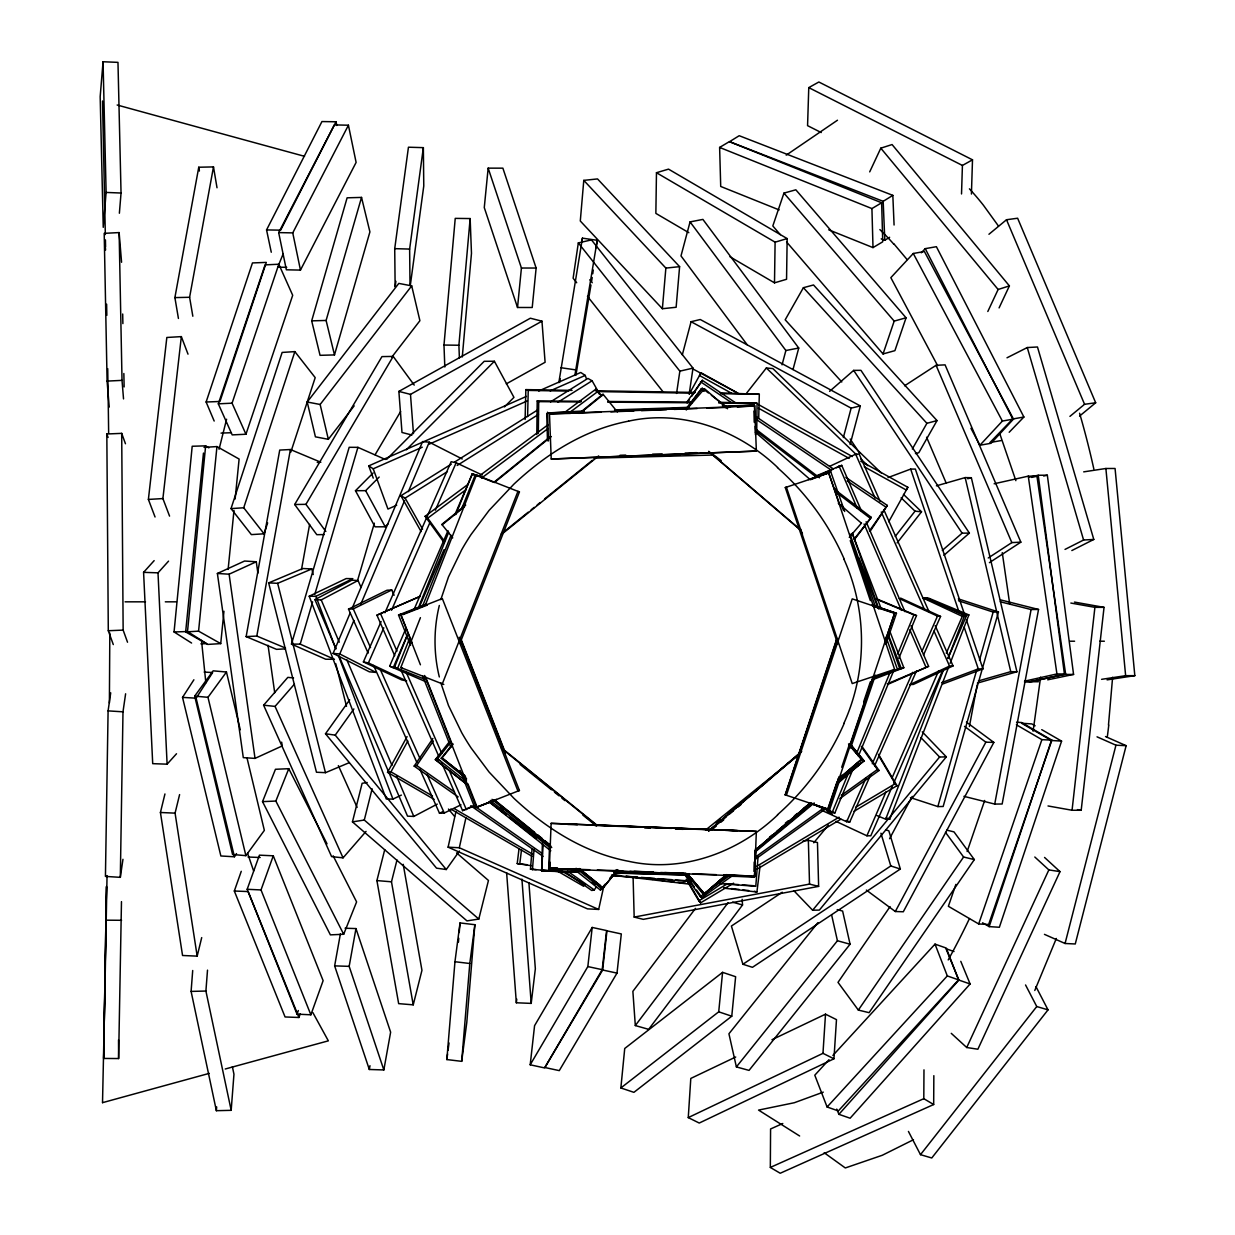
<?xml version="1.0" encoding="UTF-8"?>
<svg xmlns="http://www.w3.org/2000/svg" width="1235" height="1235" viewBox="0 0 1235 1235"><rect width="100%" height="100%" fill="white"/><g stroke="black" fill="none" stroke-linecap="round" stroke-linejoin="round"><path stroke-width="1.5" d="M109.822 633.061L109.39 703.008M933.845 1075.67L933.675 1104.522L780.211 1173.25L770.331 1167.43L770.578 1128.975L782.789 1123.495M933.675 1104.522L923.795 1098.687L923.981 1069.85M536.793 434.55L537.194 400.943L581.253 401.267M538.321 433.377L538.707 401.637L537.194 400.943M756.731 431.262L757.055 403.258L719.156 402.286M110.718 692.835L108.093 710.881L105.438 876.402L120.32 877.344L122.96 859.313M120.32 877.344L122.991 711.823L125.615 693.792M730.009 256.803L774.499 282.846L786.556 279.28L787.158 238.587L668.521 169.133L656.464 172.715L655.862 213.393L688.821 232.689M774.499 282.846L775.101 242.168L656.464 172.715M107.044 875.569L105.176 977.039M104.867 992.817L102.52 1102.67M103.663 1058.441L106.472 886.591L103.663 1058.441L118.606 1058.549L121.478 901.627M844.03 559.393C867.31 610.893 867.31 671.547 844.03 723.046M525.107 419.468L525.848 389.612L572.067 390.383M527.592 416.55L528.24 390.414L525.848 389.612M758.707 418.557L759.309 394.289L720.329 392.869M578.289 872.034L541.64 870.999L542.412 842.996M541.64 870.999L543.138 844.601M753.952 871.401L754.199 862.061M724.868 876.186L754.585 876.742L754.986 861.798M755.187 854.327L755.295 850.591M439.32 676.965C433.593 653.562 433.593 628.877 439.32 605.474M971.42 194.049L972.501 159.824L818.851 82.004L808.771 87.623L807.567 125.646L821.229 132.562M961.525 193.957L962.42 165.444L972.501 159.824M549.359 868.514L551.119 823.359L756.36 831.356L754.6 876.51L549.359 868.514L557.587 868.313M551.119 823.359L756.484 831.417M754.6 876.51L755.805 848.229M581.392 870.351L548.711 868.575L581.407 869.811M723.772 875.723L754.57 876.341M548.68 869.131L549.621 844.323M754.554 876.881L755.635 848.337M550.162 862.308L549.93 868.004L557.587 868.205M1112.611 677.274L1108.474 725.099M771.968 1039.716L825.505 1014.167L836.481 1019.631L833.949 1058.796L699.242 1123.047L688.265 1117.598L690.797 1078.433L735.705 1057.006M688.265 1117.598L822.973 1053.332L825.505 1014.167M232.381 1066.762L233.955 1074.218L231.177 1110.327L216.372 1110.697L191.101 991.412L192.706 970.509M231.177 1110.327L205.905 991.041L207.511 970.139M216.372 1110.697L216.665 1106.9M566.803 872.296L530.479 869.208L532.069 848.723M532.455 869.764L534.045 849.263M758.089 856.472L755.789 886.282L719.511 883.596M103.061 61.75L100.174 96.654L103.246 227.317L106.117 192.428L103.061 61.75L117.973 62.367L121.045 193.031L119.378 213.238M446.854 1059.568L454.959 961.725L460.037 922.931L474.873 924.706L466.784 1022.534L461.689 1061.344L446.854 1059.568L447.579 1054.026M458.447 942.12L458.756 938.276M459.235 932.518L460.037 922.931M461.689 1061.344L469.794 963.501L474.873 924.706M583.784 180.372L580.296 221.003L662.377 308.719L676.132 307.268L679.605 266.652L597.524 178.921L583.784 180.372L665.866 268.088L662.377 308.719M1040.611 677.12L1033.093 731.197M444.816 366.996L443.983 345.044L455.236 218.379L470.149 218.564L471.477 253.314L462.276 356.946M459.389 358.042L458.895 345.244L470.149 218.564M191.595 643.049L174.058 631.95L192.197 446.252L205.643 445.85L208.838 447.873M200.888 643.821L206.646 643.651L187.504 631.548L205.643 445.85M620.865 1087.958L624.725 1048.484L722.583 972.346L735.628 976.715L731.768 1016.204L633.91 1092.342L620.865 1087.958L718.724 1011.82L722.583 972.346M223.952 611.263L220.725 643.62L207.804 644.408L185.651 631.934L203.466 453.075M220.725 643.62L198.573 631.147L216.959 446.576L204.037 447.363M228.12 569.412L233.986 510.425M235.129 499.002L239.111 459.05L216.959 446.576M488.165 168.145L484.274 207.588L517.527 307.484L532.223 307.5L536.129 268.041L502.877 168.161L488.165 168.145L521.417 268.026L517.527 307.484M602.649 970.015L606.956 930.835L621.313 933.938L617.006 973.103L559.27 1070.621L544.913 1067.519L602.649 970.015L617.006 973.103M530.201 1064.802L534.57 1025.683L592.198 927.454L606.57 930.557L602.201 969.676L544.573 1067.92L530.201 1064.802L587.845 966.573L592.198 927.454M1072.057 810.253L1094.905 607.342L1104.044 607.358L1081.196 810.268L1072.057 810.253L1048.021 805.961M155.054 517.002L148.385 499.434L166.833 337.479L181.344 336.615L188.013 354.167M169.566 516.122L162.897 498.569L181.344 336.615M528.92 882.778L535.342 968.796L531.204 1003.391L516.338 1002.774L516.77 999.13M531.204 865.689L517.218 863.574L519.024 848.738M519.719 864.346L521.54 849.526M724.389 888.212L756.916 892.01L760.081 866.044M448.058 1050.321L449.031 1042.942M558.837 382.588L582.426 238.154L597.215 240.3L596.227 247.741M581.932 241.875L582.426 238.154M574.862 375.44L597.215 240.3M592.769 273.769L593.263 270.048M395.895 281.318L395.138 286.952L394.721 248.652L408.445 147.212L423.358 147.644L423.775 185.96L410.298 285.501M410.02 285.47L409.634 249.069L423.358 147.644M689.176 394.15L693.005 368.123L591.472 239.899L578.32 242.909L573.117 278.215L576.699 282.753M676.564 393.44L679.852 371.148L578.32 242.909M559.578 382.387L560.196 378.636M575.927 375.147L590.963 285.023M591.596 281.256L592.213 277.504M345.074 928.226L355.973 928.581L390.63 1032.182L383.838 1069.942L369.311 1069.479L334.639 965.878L340.412 933.784M383.838 1069.942L349.165 966.357L355.973 928.581M369.311 1069.479L369.991 1065.697M285.439 648.869L276.532 649.348L246.135 636.612L279.727 450.08L290.41 449.525L320.822 462.245L317.256 462.43M246.135 636.612L256.818 636.056L290.41 449.525M301.479 569.644L309.615 524.427M178.427 318.46L174.891 297.604L198.758 167.234L213.485 166.91L217.02 187.782M192.83 316.237L189.603 297.28L213.485 166.91M969.398 726.504L977.163 684.946M994.731 804.078L1031.101 609.534L1038.542 609.457L1002.156 804L994.731 804.078L963.933 796.328M603.622 886.977L598.666 909.439L587.474 908.867L448.104 847.179L455.947 811.611M598.666 909.439L459.312 847.75L465.919 817.802M219.058 449.278L226.592 419.221M201.706 937.597L197.183 956.137L182.548 955.489L160.427 812.491L164.95 793.951M197.183 956.137L175.077 813.139L179.6 794.599M456.579 852.891L488.458 880.462L478.794 919.056L466.969 920.893L352.454 821.877L362.133 783.299L367.196 782.511M478.794 919.056L364.294 820.04L372.121 788.794M403.212 864.315L421.953 970.309L413.231 1004.842L398.658 1003.638L376.907 880.586L384.718 849.695M413.231 1004.842L391.48 881.805L396.991 859.992M1065.064 943.494L1115.946 745.199L1126.135 745.678L1075.268 943.972L1065.064 943.494L1044.455 934.355M682.322 354.815L691.075 321.717L700.26 319.51L860.316 405.929L850.112 444.538M843.366 437.545L851.131 408.137L860.316 405.929M793.009 369.527L798.736 348.038L702.9 219.413L690.056 221.899L680.994 255.923L747.16 344.735M782.064 364.834L785.877 350.508L690.056 221.899M910.488 797.625L937.844 806.578L976.839 669.509M979.463 660.246L993.156 612.081L998.467 612.004L943.154 806.501L937.844 806.578M311.683 320.853L347.112 197.816L361.531 197.415L369.913 231.902L334.484 354.924L320.05 355.325L311.683 320.853L326.102 320.452L361.531 197.415M440.802 599.654L448.506 576.869L461.689 549.791A257.189 257.189 0 0 1 471.122 534.431L489.091 510.395L513.868 484.182A322.474 322.474 0 0 1 527.422 472.156C548.942 454.11 573.071 438.811 599.546 429.162A187.319 187.319 0 0 1 628.6 421.15M291.475 644.083L300.198 644.145L334.438 659.289L325.716 659.228L291.475 644.083L349.181 447.302L357.918 447.348L385.305 459.466M300.198 644.145L312.609 601.846M314.771 594.483L357.918 447.348M357.641 580.203L374.359 523.192M267.64 522.899L264.074 533.798L251.369 534.616L231.022 508.604L282.136 352.438L294.856 351.62L315.203 377.632L290.827 452.087M264.074 533.798L243.727 507.77L294.856 351.62M785.198 794.923L836.836 638.634M798.072 756.854L836.496 640.533M827.774 809.002L837.052 781.817M206.121 402.008L252.465 262.931L266.312 262.407L219.953 401.483L206.121 402.008L214.18 421.042M989.173 926.62L1051.402 740.475L1061.591 741.123L999.362 927.269L989.173 926.62L982.566 922.792M218.317 403.83L265.077 264.877L278.817 264.228L292.695 295.288L245.95 434.241L232.195 434.89L218.317 403.83L232.072 403.181L245.95 434.241M232.072 403.181L278.817 264.228M785.29 794.892L828.793 809.481L894.619 613.069L852.227 598.867L786.386 795.263L785.29 794.892L837.716 638.495M841.714 767.275L849.634 743.64M863.666 701.82L870.366 681.813M786.587 241.967L883.04 353.951L894.912 350.647L906.058 317.796L795.834 189.804L783.947 193.108L772.817 225.959L780.335 234.696M883.04 353.951L894.186 321.1L906.058 317.796M839.09 776.599L827.929 809.388L829.565 809.928L841.328 775.333M849.618 745.647L873.145 676.456M884.924 641.86L894.819 612.73L871.972 604.965M850.622 748.024L875.399 675.19M885.927 644.238L896.456 613.286L894.819 612.73M955.89 884.399L948.372 906.289L978.691 923.95L988.648 924.475L1051.865 740.166L1021.546 722.521L1016.559 722.259M967.144 851.548L984.681 800.45M978.691 923.95L1041.892 739.641L1051.865 740.166M300.198 1013.904L298.932 1017.486L285.069 1016.961L234.326 891.022L241.257 871.308M247.17 889.293L259.427 855.16L273.275 855.809L323.122 980.667L310.865 1014.799L297.017 1014.136L247.17 889.293L261.017 889.941L310.865 1014.799M261.017 889.941L273.275 855.809M297.017 1014.136L298.314 1010.554M1056.326 938.476L1034.776 990.485M876.958 815.579L885.665 819.206L943.308 670.42M948.171 657.869L964.844 614.845L968.888 614.906L950.132 663.318M885.665 819.206L889.694 819.284L948.742 666.9M402.286 668.15L400.819 667.564L420.425 617.654M425.319 605.181L476.432 475.058L519.426 491.947L459.899 643.45M443.797 684.452L442.331 683.866L517.944 491.376L519.426 491.947M333.126 855.793L356.606 901.905L343.685 934.262L330.378 934.864L262.53 801.638L275.451 769.281L288.774 768.695L327.028 843.829M343.685 934.262L275.853 801.052L288.774 768.695M409.696 638.186L397.577 668.367L394.536 667.132L407.365 635.191M418.063 608.577L448.706 532.254M455.838 514.516L472.233 473.7L493.413 482.206M422.524 606.246L451.037 535.264M461.72 508.635L475.274 474.919L472.233 473.7M279.048 263.889L283.263 253.684M812.769 804.139L832.236 812.29L849.155 771.381M856.503 753.597L890.342 671.778M897.706 653.994L913.885 614.86L916.509 615.555L898.848 658.24M832.236 812.29L834.845 812.985L853.246 768.51M858.387 756.067L893.692 670.698M333.11 653.377L339.779 653.979L376.027 672.427L369.358 671.825L333.11 653.377L350.261 612.776M352.5 607.481L422.586 441.59L429.255 442.192L462.214 458.972M339.779 653.979L353.936 620.433M360.651 604.563L404.648 500.437M408.368 491.607L429.255 442.192M406.855 636.01L393.224 667.703L389.689 666.159L405.605 629.202M413.926 609.828L448.012 530.618M454.835 514.779L472.249 474.286L475.784 475.815M418.974 607.852L443.967 549.76M461.396 509.268L462.909 505.748M836.002 821.368L866.893 835.786L885.974 791.897M892.087 777.849L938.646 670.759M946.288 653.207L962.312 616.342L966.218 616.342L947.893 658.487M892.164 786.633L870.798 835.802L866.893 835.786M893.692 783.129L942.552 670.775M363.399 661.914L368.4 662.948L406.655 680.948L401.653 679.898L363.399 661.914L381.106 621.514M384.95 612.745L451.146 461.72L456.163 462.77L482.237 475.043M368.4 662.948L383.792 627.828M391.495 610.275L429.981 522.467M435.368 510.178L456.163 462.77M822.325 810.608L846.654 821.738L866.075 777.803M872.28 763.739L912.65 672.349M921.974 651.262L937.488 616.111L940.576 616.404L923.502 655.075M846.654 821.738L849.742 822.047L870.706 774.592M874.596 765.793L916.509 670.898M1044.548 857.445L1060.016 871.632L977.873 1049.225L966.727 1047.512L1048.855 869.903L1034.807 857.013M869.702 171.881L880.802 148.169L892.071 144.557L1009.396 285.887L999.084 307.901M987.815 311.498L998.127 289.484L1009.396 285.887M271.268 252.233L266.559 229.926L321.949 121.555L336.028 121.786L336.815 125.491M336.028 121.786L280.638 230.158L266.559 229.926M278.678 232.597L334.345 124.905L348.424 125.214L356.112 162.418L300.46 270.094L286.366 269.801L278.678 232.597L292.757 232.89L348.424 125.214M889.571 838.719L912.202 796.39M895.313 911.523L985.854 742.173L993.835 742.405L903.294 911.77L895.313 911.523L866.368 890.095M738.021 393.239L701.032 372.754L699.519 375.517L731.475 393.209M860.764 461.211L907.833 487.285L906.32 490.063L864.299 466.784M434.102 799.369L387.543 772.323L407.071 736.6M387.543 772.323L390.97 771.86L407.828 741M689.362 393.857L701.032 372.754M888.768 521.741L907.833 487.285M915.444 453.6L918.809 452.705L937.025 420.595L813.525 284.976L803.398 287.693L785.182 319.803L841.791 381.97M912.341 449L926.898 423.312L937.025 420.595M324.311 534.57L316.808 534.693L294.686 504.513L381.955 356.606L393.193 356.421L414.219 385.104M294.686 504.513L305.925 504.328L393.193 356.421M375.116 454.742L400.619 411.533M236.502 853.57L234.434 856.781L220.864 855.979L182.533 697.389L193.895 679.775M234.434 856.781L196.118 698.176L212.636 672.566L204.145 672.072M686.583 402.579L702.329 380.303L735.813 402.965M687.355 402.795L689.5 399.584M691.631 396.373L702.329 380.303M869.455 530.911L887.332 505.424L845.867 477.389M870.227 531.127L887.332 505.424M458.17 796.915L414.157 766.101L432.883 738.484M414.157 766.101L416.689 765.499L433.331 740.969M565.043 871.787L591.766 890.497L594.297 889.91L596.366 886.854M890.08 906.613L838.009 982.365L858.34 1010.076L869.085 1012.669L974.338 859.591L953.991 831.881L946.828 830.152M858.34 1010.076L963.593 857.013L974.338 859.591M459.435 851.038L446.267 869.533L436.542 868.159L325.5 733.76L349.659 699.859M325.5 733.76L335.225 735.134L353.889 708.936M246.954 757.719L264.352 830.383L245.888 855.67L232.581 854.496L194.682 696.123L213.146 670.837L226.453 672.025L240.269 729.777M245.888 855.67L207.974 697.312L226.453 672.025M695.475 908.42L632.876 991.334L635.315 1025.559L648.653 1029.342L742.528 904.977L742.127 899.281M635.315 1025.559L728.048 902.739M686.444 408.322L701.063 389.056L702.267 388.269L708.35 392.915M687.633 407.535L702.267 388.269M854.327 538.908L871.277 517.357L836.249 490.604M854.388 539.587L871.277 517.357M354.167 405.867L328.34 439.32L315.419 436.835L307.222 402.008L398.797 283.402L411.703 285.872L419.9 320.714L391.727 357.208M328.34 439.32L320.143 404.478L411.703 285.872M465.502 783.237L435.322 759.695L449.185 742.003M746.558 393.193L766.348 367.984L772.878 368.586L881.25 472.974M895.236 536.391L915.027 511.182L921.542 511.784L897.104 542.921M1035.964 986.626L1048.021 1009.859L931.761 1157.982L920.492 1154.663L1036.752 1006.54L1025.544 984.959M466.506 784.117L436.403 760.297L437.622 758.769L466.212 781.385M573.364 868.668L600.457 890.095L601.677 888.552L576.081 868.313M436.403 760.297L450.266 742.791M600.457 890.095L605.119 884.198M609.658 878.471L611.958 875.569M614.258 872.666L616.62 869.672M579.153 868.606L603.174 887.872M817.941 922.622L728.928 1033.772L736.384 1066.917L749.027 1070.39L850.081 944.219L842.625 911.075L837.207 909.593M736.384 1066.917L837.423 940.746L831.634 914.965M466.598 778.822L441.204 758.336L441.713 757.703L465.61 776.985M441.204 758.336L452.921 743.81M617.778 869.641L602.541 888.521L578.644 869.239M452.859 744.551L442.053 757.904L464.622 775.719M602.958 888.15L617.284 870.443M813.741 842.81L828.392 825.134M812.63 910.226L939.603 757.024L946.334 756.87L819.361 910.087L812.63 910.226L793.92 890.759M435.322 759.695L436.681 758.058L439.706 760.42M686.243 409.989L704.459 388.685L727.6 408.754M849.263 537.379L861.551 523.023M366.054 831.402L343.052 857.846L331.613 856.642L263.611 705.2L287.832 677.367L293.56 677.969M263.611 705.2L275.05 706.405L294.424 684.144M960.784 961.339L970.108 983.971L850.112 1118.215L838.905 1114.325L958.9 980.081L945.995 948.742L954.007 951.521M176.512 753.751L167.111 764.172L152.708 763.662L143.584 572.345L154.159 560.628M167.111 764.172L158.003 572.839L168.562 561.122M829.009 1059.692L814.791 1075.191L827.095 1106.992L838.333 1110.929L958.545 979.864L946.257 948.063L935.018 944.127L832.884 1055.462M827.095 1106.992L947.307 975.928L935.018 944.127M970.942 428.313L979.926 445.233L991.057 443.272L1013.503 419.082L924.397 251.508L913.283 253.484L890.836 277.659L937.643 365.683M979.926 445.233L1002.372 421.058L1013.503 419.082M921.233 252.804L925.247 248.652L936.392 246.691L1023.892 417.029L1009.18 432.265M1023.892 417.029L1012.746 418.989L990.007 442.516L1001.168 440.571M387.913 524.072L385.212 526.789L375.039 526.836L355.479 490.712L373.094 473.005M386.648 459.374L484.213 361.299L494.386 361.253L513.945 397.377L504.451 406.917M355.479 490.712L365.637 490.665L379.191 477.05M406.3 449.802L494.386 361.253M777.633 814.961C738.515 852.289 682.43 873.299 628.6 861.289A187.319 187.319 0 0 1 599.546 853.277C573.071 843.644 548.957 828.33 527.422 810.284A322.474 322.474 0 0 1 513.868 798.258L489.075 772.045L471.122 748.009A257.189 257.189 0 0 1 461.689 732.648L448.506 705.571L440.802 682.785M829.596 391.356L853.663 370.392L860.934 370.33L969.382 533.103L943.911 555.302M942.29 550.439L962.096 533.165L969.382 533.103M708.705 830.985L801.716 751.359M687.355 873.701L704.444 893.677L726.165 874.92L704.382 893.878L726.257 875.229M810.469 802.765L755.311 850.128L810.623 802.904M838.148 779.208L861.413 759.309L849.171 745.014M708.628 830.923L799.045 753.859M710.295 829.92L799.246 754.106M838.333 779.285L861.659 759.402L838.534 779.532M755.419 850.375L810.839 803.151M709.955 830.306L726.18 816.844M729.129 814.405L733.559 810.731M737.974 807.057L740.923 804.618M711.916 829.673L716.331 825.999M720.761 822.325L723.71 819.87M726.767 874.565L703.657 894.727L727.245 875.152M754.786 851.316L812.29 803.599M837.361 782.789L863.913 760.76L837.839 783.376M755.264 851.903L814.251 802.951M988.942 234.264L1006.51 219.737L1017.625 218.225L1095.677 402.78L1079.575 416.071M1069.927 416.38L1084.562 404.293L1095.677 402.78M465.688 505.1L441.821 524.396L452.72 537.873M494.046 482.175L550.748 436.341M579.091 413.416L602.958 394.119L617.376 411.95M442.145 524.798L464.53 506.705M494.37 482.576L551.072 436.742M580.913 412.613L603.282 394.521M501.333 533.921L528.194 512.201M531.173 509.793L534.168 507.384M537.148 504.976L540.127 502.552M544.604 498.94L592.352 460.331M501.657 534.323L598.651 455.916M706.25 829.534L799.215 754.4M715.914 822.958L720.406 819.33M727.909 813.263L732.401 809.635M735.396 807.211L738.406 804.788M741.401 802.364L766.889 781.755M785.352 823.158L788.347 820.735M794.352 815.887L797.347 813.464M803.337 808.616L806.347 806.193M839.321 779.532L858.819 763.786M769.529 837.176L772.523 834.752M777.016 831.124L801.006 811.735M804 809.311L808.508 805.683M838.488 781.446L863.975 760.853L851.085 744.89M444.106 542.597L425.102 516.292L468.158 484.243M478.918 476.231L548.108 424.716M565.028 412.119L595.779 389.226L601.754 395.725M425.102 516.292L427.711 518.16L466.151 489.539M481.526 478.084L547.645 428.869M570.709 411.687L598.388 391.078M837.484 120.212L786.216 155.162M684.19 873.886L700.291 896.61L730.07 875.229M755.156 857.244L824.115 807.752M841.359 795.371L877.421 769.498L879.027 770.501L839.831 798.628M700.291 896.61L701.881 897.598L733.235 875.106M755.187 859.359L825.721 808.74M782.28 892.226L731.398 926.049L742.899 964.257L752.455 967.314L900.346 869.023L888.845 830.815L885.665 829.796M742.899 964.257L890.79 865.951L900.346 869.023M904.607 385.783L936.068 365.298L945.084 364.865L1020.851 542.165L989.405 562.651M988.247 557.973L1011.836 542.597L1020.851 542.165M421.135 531.637L400.927 495.744L451.331 464.113M454.573 462.075L537.487 410.051M550.501 401.884L587.891 378.419L592.105 380.781L599.454 393.826M400.927 495.744L405.142 498.106L447.41 471.585M457.166 465.456L538.46 414.451M557.958 402.209L592.105 380.781M892.828 195.362L739.209 135.711L729.561 141.67L883.179 201.32L892.828 195.362L894.078 225.017M881.234 238.864L884.8 240.254L889.632 237.274M686.166 879.335L698.809 900.84L726.875 884.106M756.576 866.399L839.074 817.184M855.577 807.335L895.19 783.716L896.965 785.722L854.049 811.318M698.809 900.84L700.585 902.847L733.59 883.164M756.685 869.378L840.85 819.191M779.146 209.919L720.715 186.454L719.619 147.428L729.345 141.639L881.651 202.787L882.732 241.798L873.006 247.602L828.731 229.818M719.619 147.428L871.925 208.576L881.651 202.787M913.468 1139.72L882.299 1155.265L845.311 1167.955L824.193 1152.734M411.95 435.029L401.992 432.482L398.874 391.402L530.355 318.213L541.964 321.193L545.098 362.272L506.319 383.853M398.874 391.402L410.483 394.382L541.964 321.193M336.013 648.915L314.925 599.623L351.774 580.203L358.057 580.496L361.068 587.536M314.925 599.623L321.208 599.917L358.057 580.496M339.023 655.955L407.535 816.15L413.818 816.443L437.267 804.093M1007.004 357.795L1027.273 347.544L1037.477 346.989L1093.793 539.448L1071.841 550.548M1065.018 549.405L1083.589 540.019L1093.793 539.448M368.138 653.13L348.517 609.133L387.003 590.237L391.742 589.99L394.104 595.27M348.517 609.133L353.272 608.886L391.742 589.99M419.9 769.281L439.506 813.278L442.856 811.642M439.506 813.278L444.26 813.031L460.995 804.819M309.213 596.212L346.186 578.567L352.839 578.675L315.867 596.32L309.213 596.212L386.293 798.999L392.946 799.107L401.36 795.093M829.781 466.274L855.654 454.202L859.143 454.032L880.107 501.317M953.049 665.927L949.545 666.097L909.886 684.607L913.375 684.437L953.049 665.927L935.204 625.651M281.657 742.142L282.197 745.94L255.027 758.383L243.295 757.642L217.391 573.472L244.561 561.03L256.278 561.771L257.883 573.163M217.391 573.472L229.108 574.198L256.278 561.771M823.282 1092.126L794.306 1102.732L758.568 1110.095L799.632 1135.999M376.937 615.169L420.224 596.335L376.937 615.169L394.691 655.677M441.76 763.091L462.585 810.639L472.881 805.992M462.585 810.639L474.981 805.745M770.331 1167.43L923.795 1098.687M816.134 475.923L841.714 465.363L861.536 511.197M817.184 476.216L832.961 469.238M836.466 467.694L841.714 465.363M887.239 683.866L928.596 666.329L911.075 625.79M888.289 684.175L928.596 666.329M373.232 478.115L368.756 465.873L526.434 396.404M538.692 391.001L580.743 372.476L585.22 375.409L586.501 378.913M368.756 465.873L373.217 468.806L422.277 447.193M429.286 444.106L527.407 400.881M550.177 390.847L585.22 375.409M396.713 505.208L387.96 509.067L373.217 468.806M349.397 762.612L325.469 772.678L316.469 772.23L268.659 582.889L302.837 568.517L311.837 568.949L313.242 574.522M268.659 582.889L277.659 583.321L311.837 568.949M410.576 645.411L398.55 615.045L400.727 614.196L412.042 642.756M460.053 770.393L474.904 807.891L477.081 807.026L467.895 783.808M398.55 615.045L425.797 604.27M420.425 664.785L400.819 614.876L402.286 614.289M474.904 807.891L496.393 799.385M495.729 799.94L476.432 807.381L424.624 675.483M459.204 637.198L519.426 790.493L517.944 791.064L442.331 598.574L400.819 614.876M519.426 790.493L476.432 807.381L542.427 853.586M402.919 614.629L427.295 605.104M873.346 679.435L903.819 667.749L890.08 631.95M826.524 473.576L828.994 472.635L810.392 479.751L755.372 432.219M903.819 667.749L901.349 668.691L888.305 634.667M887.996 477.59L910.674 469.084L915.367 469.068L964.535 614.397M941.657 682.646L978.29 668.907L982.983 668.907L966.387 619.846M942.861 683.943L982.983 668.907M844.678 511.522L830.754 471.77L828.484 472.573L839.877 505.1M888.366 636.241L899.759 668.783L897.49 669.586L886.082 637.044M808.493 479.566L830.754 471.77M873.871 677.845L899.759 668.783M785.29 487.547L786.386 487.177L852.227 683.572L894.619 669.37L828.793 472.959L785.29 487.547L837.716 643.944M827.697 473.329L828.793 472.959M893.522 669.74L894.619 669.37M775.101 242.168L787.158 238.587M936.392 485.849L965.168 477.59L971.343 477.713L1016.93 671.763L977.364 683.109M967.746 478.748L971.343 477.713M978.382 680.933L1010.755 671.655L1016.93 671.763M679.852 371.148L693.005 368.123M994.129 483.78L1028.261 476.154L1036.952 476.231L1065.62 674.017L1029.697 682.044L1024.479 681.998M1031.565 477.436L1036.952 476.231M1024.587 681.164L1056.928 673.939L1065.62 674.017M1029.002 477.173L1038.234 475.243L1047.342 475.228L1073.57 674.433L1047.697 679.821M1043.637 476L1047.342 475.228M1073.57 674.433L1064.477 674.449L1029.357 681.751L1038.45 681.735M785.877 350.508L798.736 348.038M802.688 841.344L808.354 840.279L817.462 842.548L818.635 886.375L643.281 919.349L634.173 917.08L633.092 877.066M634.173 917.08L809.527 884.106L818.635 886.375M628.6 421.15C682.43 409.14 738.515 430.15 777.633 467.478M352.454 821.877L364.294 820.04M1083.697 471.863L1105.881 468.497L1115.066 468.482L1134.826 675.653L1107.085 679.867M1101.589 679.327L1125.641 675.684L1134.826 675.653M665.866 268.088L679.605 266.652M231.022 508.604L243.727 507.77M148.385 499.434L162.897 498.569M185.651 631.934L198.573 631.147M121.57 262.268L119.131 232.581L104.203 233.338L107.09 381.106L109.22 407.087M107.09 381.106L122.018 380.365L123.531 398.905M262.53 801.638L275.853 801.052M113.296 644.577L108.294 630.73L106.828 433.994L121.694 433.362L125.461 443.751M108.294 630.73L123.145 630.112L127.529 642.231M549.482 413.864L754.616 405.944L756.36 451.099L551.227 459.019L549.482 413.864L570.585 413.401M578.258 413.108L601.26 412.212M610.846 411.842L633.848 410.962M641.521 410.668L666.437 409.696M674.109 409.402L697.111 408.523M706.698 408.152L729.7 407.257M737.372 406.963L754.616 405.944M221.034 433.099L231.408 432.713M583.954 411.718L547.537 412.984L583.923 410.962M614.582 409.896L689.315 407.303M723.803 406.114L754.462 405.049L755.064 422.602M614.613 410.653L689.331 408.075M723.818 406.871L754.462 405.049M619.985 455.283L625.744 455.098M652.559 454.156L662.145 453.832M685.132 453.029L696.633 452.643M174.058 631.95L187.504 631.548M571.666 413.123L579.338 412.922M615.03 456.78L632.289 456.333M662.963 455.53L680.223 455.082M593.973 458.154L712.873 455.051M191.101 991.412L205.905 991.041M174.891 297.604L189.603 297.28M125.09 601.831L145.498 601.831M165.305 601.831L176.466 601.831M1070.251 641.212L1074.589 641.212M1099.752 641.212L1104.368 641.212M521.417 268.026L536.129 268.041M106.611 920.183L121.57 920.291M608.068 401.468L692.341 402.101M538.707 401.637L580.851 401.946M607.666 402.147L691.94 402.764M718.755 402.965L757.055 403.258M443.983 345.044L458.895 345.244M277.937 267.161L286.736 267.316M595.177 390.769L695.305 392.452M528.24 390.414L568.687 391.094M597.57 391.588L693.838 393.193M720.808 393.656L759.309 394.289M394.721 248.652L409.634 249.069M542.427 870.752L579.076 871.787M613.795 872.774L689.006 874.889M725.655 875.924L754.585 876.742M614.937 873.083L688.219 875.152M334.639 965.878L349.165 966.357M143.584 572.345L158.003 572.839M567.714 824.44L577.332 824.81M594.637 825.459L610.044 826.03M613.888 826.184L640.826 827.203M644.67 827.342L671.608 828.361M675.452 828.5L710.079 829.812M725.485 830.383L737.017 830.815M644.655 827.882L650.428 828.098M675.437 829.04L683.125 829.333M706.219 830.198L710.063 830.352M248.034 857.028L260.168 857.491M616.049 871.123L689.161 873.871M723.787 875.183L746.882 876.047M614.104 871.586L689.145 874.411M234.326 891.022L248.189 891.562L298.932 1017.486M567.035 823.807L576.621 824.085M593.834 824.872L710.557 829.472M725.871 830.182L737.341 830.553M572.901 868.822L580.558 869.131M614.999 870.521L622.656 870.829L597.323 870.027M634.126 871.292L653.269 872.064M664.754 872.528L683.881 873.284M725.979 874.982L747.021 875.831L723.926 874.967M566.633 868.838L589.651 869.733M629.943 871.292L653.269 872.157M660.632 872.497L685.564 873.469M693.236 873.762L716.254 874.658M106.117 192.428L121.045 193.031M160.427 812.491L175.077 813.139M448.104 847.179L459.312 847.75M182.533 697.389L196.118 698.176M108.093 710.881L122.991 711.823M530.479 869.208L536.206 869.641M541.933 870.058L553.373 870.907M559.1 871.323L566.741 871.895M612.545 875.291L620.186 875.847M625.913 876.279L637.368 877.112M641.181 877.406L654.55 878.394M658.363 878.672L671.732 879.66M675.545 879.938L687 880.787M725.177 883.612L738.53 884.6M742.358 884.893L753.798 885.727M612.622 875.692L690.89 881.481M376.907 880.586L391.48 881.805M194.682 696.123L207.974 697.312M517.218 863.574L526.774 864.685M614.768 874.951L620.495 875.615M626.238 876.279L643.45 878.286M647.279 878.733L653.022 879.413M656.85 879.845L664.492 880.74M668.32 881.188L674.063 881.852M677.876 882.299L685.533 883.195M723.787 887.656L727.616 888.104M731.444 888.552L739.086 889.447M742.914 889.895L748.657 890.558M611.541 875.059L689.964 884.198M454.959 961.725L469.794 963.501M560.813 367.706L575.603 369.867M1048.855 869.903L1060.016 871.632M1074.45 602.078L1104.044 607.358M1070.853 603.05L1094.905 607.342M1077.491 809.604L1081.196 810.268M307.222 402.008L320.143 404.478M587.845 966.573L602.201 969.676M1000.489 599.87L1038.542 609.457M1000.304 601.785L1031.101 609.534M304.505 156.32L301.093 155.378A589.08 2.902 15.4 0 1 117.155 105.006M837.423 940.746L850.081 944.219M732.54 902.152L742.528 904.977M1036.752 1006.54L1048.021 1009.859M754.4 891.222L756.916 892.01M958.345 598.882L998.467 612.004M958.514 600.75L993.156 612.081M892.627 612.714L873.114 606.277M810.037 803.136L828.037 809.079M718.724 1011.82L731.768 1016.204M893.522 612.699L894.619 613.069M827.697 809.11L828.793 809.481M875.353 606.107L896.456 613.286M810.222 803.352L829.565 809.928M958.9 980.081L970.108 983.971M947.307 975.928L958.545 979.864M400.819 667.564L442.331 683.866M476.432 475.058L477.914 475.645M394.536 667.132L424.562 679.188M968.888 614.906L928.828 598.219L924.783 598.141L964.844 614.845M886.221 817.832L889.694 819.284M875.816 598.512L916.509 615.555M876.726 599.299L913.885 614.86M811.843 803.352L834.845 812.985M256.818 636.056L285.532 648.066M389.689 666.159L426.121 681.843M1105.51 736.554L1126.135 745.678M1097.035 736.832L1115.946 745.199M900.593 598.095L940.576 616.404M899.25 598.604L937.488 616.111M827.141 811.688L832.359 814.081M846.268 820.457L849.742 822.047M966.218 616.342L926.729 597.941L922.838 597.925L962.312 616.342M822.973 1053.332L833.949 1058.796M808.771 87.623L962.42 165.444M691.075 321.717L851.131 408.137M692.171 368.539L737.665 393.1M758.197 404.416L852.351 456.564M758.367 408.121L849.171 458.401M1035.131 725.825L1031.812 723.911L1021.623 723.262L1051.402 740.475M1041.738 729.653L1061.591 741.123M390.97 771.86L432.528 796.004M454.14 808.57L532.285 853.972M562.203 871.354L585.483 884.878M450.729 809.033L532.177 856.364M557.108 870.86L583.707 886.313M1016.374 724.775L1041.892 739.641M756.546 416.982L833.1 468.76M700.477 381.692L732.386 403.258M756.299 419.437L831.263 470.134M847.21 480.924L885.495 506.813M416.689 765.499L454.403 791.928M567.575 871.2L594.297 889.91M470.736 805.729L543.045 856.38M966.403 722.104L993.835 742.405M964.52 726.381L985.854 742.173M711.391 395.246L726.628 406.871M755.558 428.962L819.5 477.806M701.063 389.056L704.12 391.387M722.382 405.342L725.439 407.658M755.882 430.922L816.783 477.451M836.574 492.564L870.073 518.144M712.116 453.708L721.255 460.686M500.067 807.489L503.077 809.851M527.221 828.685L548.355 845.157M489.647 802.071L506.242 815.023M509.268 817.369L536.422 838.565M575.664 869.162L578.675 871.524M592.26 882.114L595.285 884.476M490.295 800.45L550.501 848.074M489.091 801.978L550.795 850.807M501.781 748.101L597.122 825.289M501.549 748.379L596.906 825.567M520.12 764.465L551.489 789.783M554.484 792.191L558.961 795.803M561.94 798.211L564.935 800.635M582.858 815.1L596.304 825.937M494.417 799.832L534.647 832.39M537.626 834.814L542.103 838.426M545.083 840.834L549.544 844.462M579.338 868.575L600.195 885.464M494 799.894L550.81 845.944M491.993 799.323L551.752 847.534M838.272 503.124L861.413 523.177M708.766 451.377L798.952 528.503M708.628 451.531L800.265 529.908M951.259 1033.34L966.727 1047.512M903.48 494.386L921.542 511.784M766.348 367.984L856.673 454.974M860.841 458.988L867.788 465.688M901.133 497.798L915.027 511.182M922.267 731.846L946.334 756.87M920.878 737.557L939.603 757.024M702.051 891.701L690.334 877.205M803.398 287.693L926.898 423.312M893.955 243.912L907.092 259.551M783.947 193.108L894.186 321.1M848.538 744.01L861.876 759.648M687.2 873.732L704.382 893.878M880.802 148.169L998.127 289.484M850.791 744.967L864.392 761.347M685.78 873.191L703.657 894.727M448.459 809.048L454.557 816.428M335.225 735.134L446.267 869.533M589.851 279.727L592.244 282.753M587.459 296.323L662.701 391.372M945.516 832.375L963.593 857.013M305.925 504.328L325.839 531.482M595.779 389.226L599.145 393.857M427.711 518.16L444.492 541.362M861.845 746.28L879.027 770.501M861.32 746.789L877.421 769.498M684.715 873.377L694.379 887.008M696.525 890.034L701.881 897.598M998.451 226.02L983.43 205.257A309.383 246.645 -90 0 0 969.429 188.831M853.663 370.392L962.096 533.165M850.174 439.027L859.73 453.384M878.471 754.292L896.965 785.722M878.641 755.588L895.19 783.716M687.926 881.342L700.585 902.847M405.142 498.106L422.586 529.105M365.637 490.665L385.212 526.789M913.283 253.484L1002.372 421.058M312.841 1012.576L328.34 1040.843L301.093 1048.268A589.08 2.902 -15.4 0 0 225.233 1069.001M908.435 1131.43L920.492 1154.663M925.247 248.652L1012.746 418.989M338.359 765.607L357.116 807.381M275.05 706.405L343.052 857.846M353.272 608.886L370.531 647.603M379.948 668.722L419.946 758.475M427.001 774.314L444.26 813.031M373.618 665.449L416.766 762.242M883.982 510.07L928.998 611.634M855.654 454.202L875.044 497.967M881.265 511.985L924.722 610.059M934.03 631.07L949.545 666.097M380.75 614.165L396.96 651.138M406.222 672.272L441.713 753.273M449.432 770.887L466.398 809.62M400.866 669.756L438.672 756.052M866.105 521.772L904.977 611.68M838.92 465.827L857.213 508.141M864.068 524.01L901.411 610.399M909.794 629.788L925.802 666.807M936.068 365.298L1011.836 542.597M926.59 437.205L946.288 483.302M321.208 599.917L339.27 642.169M346.803 659.768L391.989 765.391M396.497 775.95L413.818 816.443M1006.51 219.737L1084.562 404.293M836.743 1109.092L838.905 1114.325M425.473 676.687L452.334 744.535M464.36 774.885L466.475 780.242M422.586 675.761L450.868 747.175M461.18 639.498L505.362 752.702M461.519 641.444L505.007 752.825M835.169 488.736L837.222 494.108M841.344 504.853L843.412 510.225M852.335 533.489L881.157 608.67M858.788 557.695L878.008 607.821M800.404 528.765L802.472 534.137M315.867 596.32L335.658 648.36M338.39 655.538L392.946 799.107M999.794 433.717L1015.865 480.662M106.828 433.994L108.093 437.452M852.274 533.211L878.872 609.133M850.004 534.014L875.322 606.323M253.623 870.937L247.602 853.339M910.674 469.084L959.24 612.606M964.149 627.133L978.29 668.907M850.251 540.621L870.366 600.627M880.925 833.208L890.79 865.951M1027.273 347.544L1083.589 540.019M335.735 663.627L346.526 706.327M277.659 583.321L325.469 772.678M326.102 320.452L334.484 354.924M965.168 477.59L1010.755 671.655M292.757 232.89L300.46 270.094M198.758 167.234L199.406 171.032M1028.261 476.154L1056.928 673.939M1002.264 552.647L1009.705 603.992M268.041 645.303L274.71 692.773M229.108 574.198L255.027 758.383M205.859 682.77L201.506 640.44M1038.234 475.243L1064.477 674.449M1105.881 468.497L1125.641 675.684M104.821 240.763L105.577 250.041M410.483 394.382L413.463 433.593M521.926 879.135L531.204 1003.391M506.628 872.774L516.338 1002.774M546.796 414.589L546.735 413.771L547.476 440.71M883.179 201.32L884.8 240.254M756.36 451.099L551.227 459.019M755.187 426.337L755.496 434.89M547.522 412.212L548.51 440.957M871.925 208.576L873.006 247.602M808.354 840.279L809.527 884.106M753.952 411.054L754.23 422.246M102.52 100.977L105.33 234.573M122.697 314.014L122.882 323.616M123.855 373.51L124.118 386.941M119.131 232.581L122.018 380.365M105.438 239.914L105.562 246.614M106.627 304.165L106.828 315.357M107.723 368.632L108.062 391.109M108.093 392.637L108.201 400.263A799.06 13.955 -90 0 1 108.587 428.406L108.649 433.207M121.694 433.362L123.145 630.112M118.529 1039.885L118.606 1058.549M102.567 1102.654A589.08 2.902 -15.4 0 1 209.271 1073.369M1108.768 725.146A734.918 585.899 -90 0 1 1107.286 737.048M969.46 918.562A695.413 554.391 90 0 1 948.202 959.919M1079.591 413.246A734.918 585.899 -90 0 1 1093.855 469.053M879.876 229.587A279.789 223.056 -90 0 1 893.785 244.159M777.479 467.664A262.129 262.129 0 0 1 844.292 559.285M844.292 723.154A262.129 262.129 0 0 1 777.479 814.776"/></g></svg>
